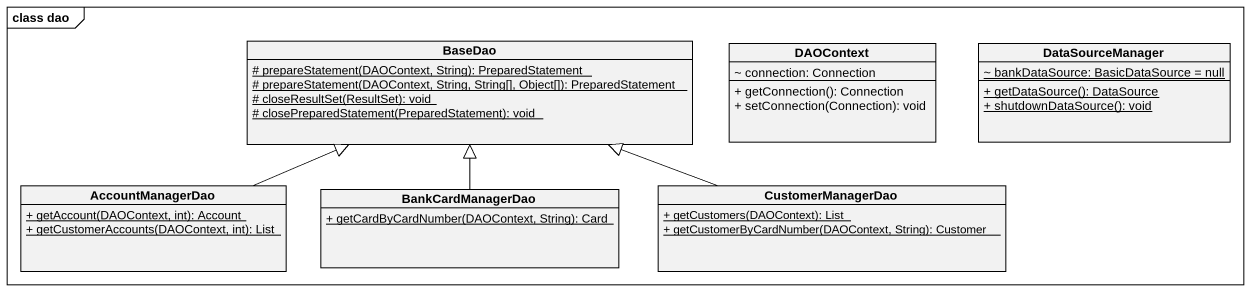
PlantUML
@startuml
mainframe class dao
hide circle
hide empty members
skinparam classAttributeIconSize 0
class BaseDao {
  {static} # prepareStatement(DAOContext, String): PreparedStatement
  {static} # prepareStatement(DAOContext, String, String[], Object[]): PreparedStatement
  {static} # closeResultSet(ResultSet): void
  {static} # closePreparedStatement(PreparedStatement): void
}
class DAOContext {
  ~ connection: Connection
  + getConnection(): Connection
  + setConnection(Connection): void
}
class DataSourceManager {
  {static} ~ bankDataSource: BasicDataSource = null
  {static} + getDataSource(): DataSource
  {static} + shutdownDataSource(): void
}
class AccountManagerDao {
  {static} + getAccount(DAOContext, int): Account
  {static} + getCustomerAccounts(DAOContext, int): List
}
class BankCardManagerDao {
  {static} + getCardByCardNumber(DAOContext, String): Card
}
class CustomerManagerDao {
  {static} + getCustomers(DAOContext): List
  {static} + getCustomerByCardNumber(DAOContext, String): Customer
}
AccountManagerDao -right-|> BaseDao
BankCardManagerDao -up-|> BaseDao
CustomerManagerDao -left-|> BaseDao
@enduml
